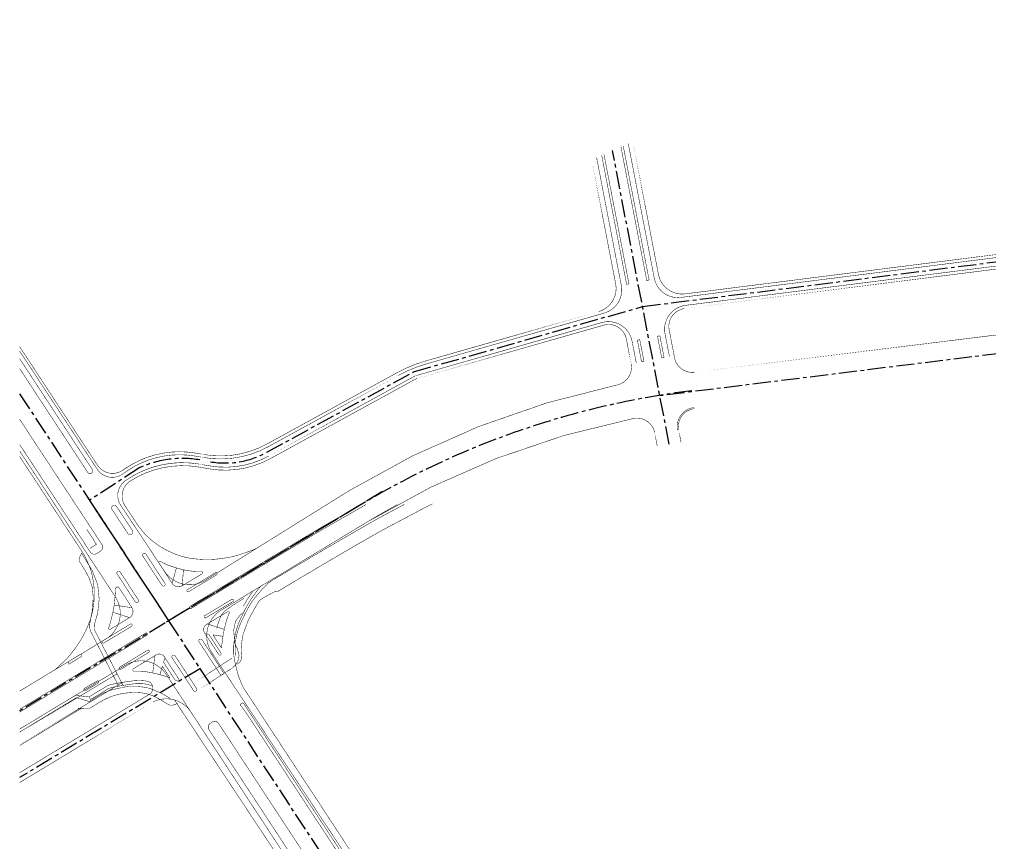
# Model space of a CAD drawing. Extents: x 10519 to 17598, y -625 to 2857.
# Drawn here: x 11563 to 12368, y 1870 to 2554 of the extents above; entities that cross this region are included whole.
import ezdxf

# ---------------------------------------------------------------- set-up
doc = ezdxf.new("R2010")
doc.units = 0
doc.header["$MEASUREMENT"] = 0
doc.linetypes.add('CENTER', pattern=[2, 1.25, -0.25, 0.25, -0.25])
doc.linetypes.add('CENTERX2', pattern=[4, 2.5, -0.5, 0.5, -0.5])
doc.layers.add('00000衢化东路中线', color=1, linetype='CENTER')
doc.layers.add('00000道路边线', color=2, linetype='CONTINUOUS')

msp = doc.modelspace()

# ---------------------------------------------------------------- linework, layer by layer
at = {"layer": '00000衢化东路中线', "color": 6, "linetype": 'CENTERX2', "ltscale": 6}
for p, q in [((14187.39, 2502.16), (12094.78, 2241.43)), ((12080.48, 2315.52), (13231.39, 2461.19)), ((12102.54, 2201.21), (12055.48, 2445.05)), ((11890.49, 2261.23), (12080.48, 2315.52)), ((11768.7, 2194.48), (11890.49, 2261.23)), ((11768.7, 2194.48), (11890.49, 2261.23)), ((11563.61, 2243.03), (11687.09, 2054.65)), ((11663.27, 2181.74), (11621.77, 2154.71)), ((11663.27, 2181.74), (11621.77, 2154.71)), ((11864.2, 2161.53), (11684.14, 2052.68)), ((11864.2, 2161.53), (11684.14, 2052.68)), ((11623.84, 2151.13), (11687.09, 2054.65)), ((11623.84, 2151.13), (11687.09, 2054.65)), ((11847, 2151.13), (11684.14, 2052.68)), ((11847, 2151.13), (11684.14, 2052.68)), ((11847, 2151.13), (11684.14, 2052.68)), ((11847, 2151.13), (11684.14, 2052.68)), ((11687.09, 2054.65), (12185.03, 1294.77)), ((11687.09, 2054.65), (12185.03, 1294.77)), ((11687.09, 2054.65), (12185.03, 1294.77)), ((11687.09, 2054.65), (12185.03, 1294.77)), ((11684.14, 2052.68), (11563.61, 1979.83)), ((11684.14, 2052.68), (11563.61, 1979.83)), ((11684.14, 2052.68), (11563.61, 1979.83)), ((11684.14, 2052.68), (11563.61, 1979.83)), ((11713.6, 2014.99), (11563.61, 1924.33)), ((11713.6, 2014.99), (11563.61, 1924.33))]:
    msp.add_line(p, q, dxfattribs=at)
for centre, radius, start, end in [((12207.12, 1550.85), 700, 97.04255, 121.14969), ((11734.1, 2257.61), 72, 260.27335, 298.72774), ((11734.1, 2257.61), 72, 260.27335, 298.72774), ((11698.7, 2103.38), 86, 80.27335, 114.3285), ((11698.7, 2103.38), 86, 80.27335, 114.3285)]:
    msp.add_arc(centre, radius, start, end, dxfattribs=at)
at = {"layer": '00000道路边线', "const_width": 0.4}
for points in [[(12387.21, 2553.77), (12386.96, 2529.77), (12548.63, 2528.14, -0.401168), (12568.42, 2508.84), (12572.11, 2402.12, -0.387733), (12554.64, 2381.58), (12115.83, 2326.04), (12554.64, 2381.58, 0.387733), (12572.11, 2402.12), (12568.42, 2508.84, 0.401168), (12548.63, 2528.14)], [(12068.63, 2450.82), (12090.18, 2339.13, 0.39537), (12112.33, 2323.08), (12554.18, 2379, 0.387733), (12576.03, 2404.67), (12572.43, 2508.52, 0.401168), (12547.7, 2532.65), (12387.01, 2534.27)], [(11901.37, 2267.98, 0.055821), (11878, 2258.38, -0.055821), (11901.37, 2267.98), (12048.69, 2310.08, 0.38876), (12062.83, 2333.1), (12042.34, 2439.29)], [(12102.74, 2274.07), (12099.11, 2292.89, -0.433312), (12116.23, 2316.52), (12555.32, 2372.09, -0.441199), (12577.82, 2352.94), (12578.6, 2330.61)], [(12075.25, 2268.76), (12071.77, 2286.77, 0.440134), (12046.64, 2302.21), (11892.66, 2258.21)], [(11837.26, 2162.76, -0.084075), (12059.36, 2250.42, 0.409099), (12070.99, 2267.94), (12067.03, 2288.47), (12070.99, 2267.94, -0.409099), (12059.36, 2250.42, 0.084075), (11837.26, 2162.76), (11717.79, 2088.3, -0.406173), (11683.73, 2095.72), (11647.51, 2150.41, -0.406794), (11651.42, 2170.99, -0.197521), (11712.64, 2184.69, 0.177336), (11656.83, 2174.46)], [(11563.61, 2282.23), (11628.16, 2183.75, 0.427434), (11649.49, 2179.81, -0.071596), (11669.68, 2190.39, 0.059577), (11652.65, 2181.98, -0.059577), (11669.68, 2190.39, 0.059577), (11652.65, 2181.98)], [(11563.61, 2278.58), (11627.93, 2180.47, 0.434213), (11649.53, 2176.73, -0.077346), (11670.51, 2188.03, 0.063576), (11652.98, 2179.2)], [(11563.61, 2264), (11620.25, 2177.59, 0.414214), (11623.02, 2177.02), (11623.44, 2177.29, 0.414214), (11624.01, 2180.06), (11563.61, 2272.21)], [(11876.8, 2260.57), (11768.69, 2201.31), (11876.8, 2260.57), (11768.69, 2201.31), (11876.8, 2260.57, -0.055821), (11900.68, 2270.38, 0.055821), (11876.8, 2260.57, -0.055821), (11900.68, 2270.38, 0.055821), (11876.8, 2260.57)], [(11771.59, 2189.22), (11893.29, 2255.92), (11771.59, 2189.22), (11893.29, 2255.92), (11771.59, 2189.22, -0.169381), (11720.92, 2180.74, 0.169381), (11771.59, 2189.22, -0.169381), (11720.92, 2180.74, 0.169381), (11771.59, 2189.22)], [(11770.39, 2191.41, -0.169381), (11721.34, 2183.2, 0.169381), (11770.39, 2191.41), (11892.09, 2258.11), (11770.39, 2191.41)], [(12123.22, 2231.7, 0.434198), (12109.47, 2212.79)], [(11563.61, 2200.93), (11622.23, 2111.64, 0.419778), (11627.83, 2110.54), (11630.66, 2112.47, 0.414214), (11631.81, 2118.01), (11563.61, 2221.89)], [(11877.13, 2151.13, 0.01026), (11852.78, 2137.09, -0.086815), (12072.86, 2222.57, -0.416152), (12090.53, 2210.7), (12092.66, 2199.64), (12090.53, 2210.7, 0.416152), (12072.86, 2222.57, 0.086815), (11852.78, 2137.09), (11757.43, 2079.46), (11852.78, 2137.09), (11731.57, 2063.83), (11852.78, 2137.09), (11730.88, 2063.41, 0.426258), (11722.96, 2028.21), (12385.43, 1027.18, 0.414219), (12420.07, 1020.13), (12791.91, 1266.22, 0.558152), (12791.1, 1291.74), (12579.32, 1413.18)], [(11716.3, 2190.15), (11709.4, 2191.33), (11716.3, 2190.15, 0.169382), (11769.89, 2199.12, -0.169382), (11716.3, 2190.15)], [(11563.61, 2195.6), (11643.01, 2074.47, -0.424973), (11635.04, 2039.36), (11563.61, 1996.19)], [(11563.61, 2191.04), (11616.88, 2109.77, -0.009061), (11618.7, 2106.31, -0.017405), (11619.56, 2104.45, -0.00272), (11621.89, 2098.78, -0.014721), (11622.29, 2097.72, -0.017402), (11623.06, 2095.16, -0.011927), (11623.96, 2091.37, -0.014402), (11624.76, 2087.02, -0.015163), (11625.26, 2082.85, -0.014377), (11625.45, 2079.83, -0.010992), (11625.5, 2075.88, -0.019881), (11625.22, 2070.28, -0.019582), (11624.49, 2064.64, -0.013452), (11623.64, 2060.36, -0.020896), (11622.91, 2057.64, -0.012469), (11621.73, 2054.2, -0.011924), (11620.32, 2050.67, -0.00708), (11618.5, 2046.56, -0.010196), (11617.14, 2043.76, -0.009138), (11615.83, 2041.3, -0.007786), (11614.19, 2038.46, -0.013606), (11612.3, 2035.5, -0.008779), (11609.18, 2031.04, -0.014064), (11605.44, 2026.2, -0.020091), (11602.6, 2022.99, -0.00948), (11601.44, 2021.84, -0.001735), (11594.99, 2015.66, -0.054942), (11588.54, 2011.26)], [(11655.04, 2170.41), (11654.86, 2170.3), (11655.04, 2170.41), (11654.86, 2170.3), (11655.04, 2170.41, -0.188976), (11712.22, 2182.23, 0.188976), (11655.04, 2170.41, -0.188976), (11712.22, 2182.23, 0.186912), (11655.57, 2170.76, 0.417828), (11651.13, 2149.88), (11660.02, 2136.36, 0.009061), (11662.24, 2133.14, 0.017405), (11663.48, 2131.52, 0.00272), (11667.42, 2126.82, 0.014721), (11668.17, 2125.97, 0.017402), (11670.08, 2124.1, 0.011927), (11673.02, 2121.54, 0.014402), (11676.5, 2118.81, 0.015163), (11679.96, 2116.42, 0.014377), (11682.54, 2114.86, 0.010992), (11686.02, 2112.98, 0.019881), (11691.11, 2110.62, 0.019582), (11696.44, 2108.65, 0.013452), (11700.63, 2107.41, 0.020896), (11703.37, 2106.79, 0.012469), (11706.97, 2106.24, 0.011924), (11710.75, 2105.84, 0.00708), (11715.23, 2105.55, 0.010196), (11718.35, 2105.45, 0.009138), (11721.13, 2105.47, 0.007786), (11724.4, 2105.6, 0.013606), (11727.91, 2105.89, 0.008779), (11733.31, 2106.59, 0.014064), (11739.33, 2107.65, 0.020091), (11743.49, 2108.68, 0.00948), (11745.05, 2109.16, 0.001735), (11753.52, 2112.01, 0.034027), (11760.51, 2114.92)], [(11708.61, 2068.82, -0.000025), (11726.05, 2079.33, -0.000034), (11739.2, 2087.26), (11749.16, 2093.27, 0.000182), (11759.72, 2099.64, -0.000091), (11780.77, 2112.35, -0.001197), (11792.8, 2119.57, -0.000648), (11815.08, 2132.82, -0.00379), (11815.99, 2133.36, -0.000114), (11846.52, 2150.84, -0.000292), (11847.03, 2151.13, 0.000292), (11846.52, 2150.84, 0.000114), (11815.99, 2133.36, 0.00379), (11815.08, 2132.82, 0.000648), (11792.8, 2119.57, 0.001197), (11780.77, 2112.35, 0.000091), (11759.72, 2099.64, -0.000182), (11749.16, 2093.27), (11739.2, 2087.26, 0.000034), (11726.05, 2079.33, 0.000025), (11708.61, 2068.82), (11704.83, 2066.45), (11704.57, 2065.9), (11705.31, 2064.88), (11706.35, 2065.06), (11709.66, 2067.08, -0.000025), (11727.52, 2077.84, -0.000034), (11740.66, 2085.77), (11750.63, 2091.78, 0.000182), (11761.19, 2098.15, -0.000091), (11782.24, 2110.86, -0.001197), (11794.27, 2118.08, -0.000648), (11816.55, 2131.34, -0.00379), (11817.46, 2131.87, -0.000114), (11847.99, 2149.35, -0.001784), (11851.12, 2151.13)], [(11851.12, 2151.13, 0.001784), (11847.99, 2149.35, 0.000114), (11817.46, 2131.87, 0.00379), (11816.55, 2131.34, 0.000648), (11794.27, 2118.08, 0.001197), (11782.24, 2110.86, 0.000091), (11761.19, 2098.15, -0.000182), (11750.63, 2091.78), (11740.66, 2085.77, 0.000034), (11727.52, 2077.84, 0.000025), (11709.66, 2067.08)], [(11769.26, 2085.49, -0.012616), (11775.55, 2089.52, -0.003507), (11807.13, 2108.32, -0.000438), (11832.79, 2123.32, -0.001274), (11841.63, 2128.45, -0.000938), (11853.21, 2135.1, -0.002004), (11858.65, 2138.18, -0.003915), (11863.87, 2141.06, -0.001699), (11875.98, 2147.55, -0.00139), (11882.76, 2151.13, -0.00139)], [(11777.98, 2079.04, -0.001535), (11808.34, 2097.17, -0.001213), (11830.53, 2110.26, -0.0019), (11844.76, 2118.53, -0.003054), (11862.55, 2128.64, -0.00579), (11872.02, 2133.8, -0.002026), (11878.28, 2137.09, 0.001772), (11885.44, 2140.84, 0.002498), (11893.2, 2144.99, -0.003279), (11899.12, 2148.15, -0.010008), (11906.15, 2151.66)], [(11665.8, 2108.35, -0.190965), (11665.63, 2109.46, -0.190965), (11666.26, 2110.38, -0.212598), (11667.48, 2110.6, -0.212598), (11668.46, 2109.84)], [(11679.22, 2102.45, -0.109403), (11679.03, 2102.85, -0.117199), (11679.03, 2103.26, -0.117313), (11679.24, 2103.66, -0.103338), (11679.64, 2103.97, -0.170181), (11680.23, 2104.04, -0.153925), (11680.79, 2103.71)], [(11679.22, 2102.45, -0.109403), (11679.03, 2102.85, -0.117199), (11679.03, 2103.26, -0.117313), (11679.24, 2103.66, -0.103338), (11679.64, 2103.97, -0.170181), (11680.23, 2104.04, -0.153925), (11680.79, 2103.71)], [(11680.79, 2103.71, 0.016885), (11684.77, 2101.6, 0.032669), (11686.92, 2100.72, 0.001844), (11692.6, 2098.84, 0.00965), (11693.69, 2098.5, 0.003927), (11697.65, 2097.41, 0.008403), (11699.51, 2096.94, 0.008158), (11701.48, 2096.52, 0.009507), (11703.17, 2096.21, 0.011811), (11703.49, 2096.17, 0.000928), (11707.61, 2095.72, 0.016259), (11710.18, 2095.53, 0.010288), (11714.26, 2095.44)], [(11680.79, 2103.71, 0.016885), (11684.77, 2101.6, 0.032669), (11686.92, 2100.72, 0.001844), (11692.6, 2098.84, 0.00965), (11693.69, 2098.5, 0.003927), (11697.65, 2097.41, 0.008403), (11699.51, 2096.94, 0.008158), (11701.48, 2096.52, 0.009507), (11703.17, 2096.21, 0.011811), (11703.49, 2096.17, 0.000928), (11707.61, 2095.72, 0.016259), (11710.18, 2095.53, 0.010288), (11714.26, 2095.44)], [(11644.49, 2093.49, -0.1916), (11644.31, 2094.6, -0.1916), (11644.95, 2095.53, -0.193902), (11646.07, 2095.76, -0.193902), (11647.03, 2095.16)], [(11714.26, 2095.44, -0.178683), (11714.96, 2095.29, -0.178683), (11715.39, 2094.72, -0.152761), (11715.38, 2094.1, -0.152761), (11715.03, 2093.6)], [(11726.01, 2094.46, -0.198049), (11726.77, 2094.57, -0.198049), (11727.39, 2094.11, -0.196261), (11727.5, 2093.35, -0.196261), (11727.06, 2092.73)], [(11684.18, 2085.66, -0.198584), (11684.38, 2084.53, -0.198584), (11683.71, 2083.58, -0.195116), (11682.6, 2083.38, -0.195116), (11681.65, 2084.01)], [(11684.18, 2085.66, -0.198584), (11684.38, 2084.53, -0.198584), (11683.71, 2083.58, -0.195116), (11682.6, 2083.38, -0.195116), (11681.65, 2084.01)], [(11698.52, 2083.72, -0.037152), (11697.52, 2083.22, -0.053363), (11696.78, 2083, -0.032151), (11695.33, 2082.83, -0.047469), (11694.34, 2082.88, -0.07411), (11693.17, 2083.22, -0.04487), (11691.43, 2084.23, -0.056883), (11690.87, 2084.73, -0.037553), (11690.17, 2085.64)], [(11698.52, 2083.72, -0.037152), (11697.52, 2083.22, -0.053363), (11696.78, 2083, -0.032151), (11695.33, 2082.83, -0.047469), (11694.34, 2082.88, -0.07411), (11693.17, 2083.22, -0.04487), (11691.43, 2084.23, -0.056883), (11690.87, 2084.73, -0.037553), (11690.17, 2085.64)], [(11637.51, 2048.62, 0.005518), (11638.77, 2052.82, 0.010536), (11639.36, 2055.05, 0.000595), (11640.81, 2061.03, 0.005662), (11640.95, 2061.66, 0.008225), (11641.62, 2065.02, 0.010839), (11642.03, 2067.59, 0.007419), (11642.08, 2068.01, 0.000521), (11642.71, 2073.9, 0.008514), (11642.96, 2076.65, 0.004911), (11643.25, 2081.44)], [(11643.25, 2081.44, -0.123528), (11643.6, 2082.12, -0.123528), (11644.23, 2082.57, -0.198792), (11645.45, 2082.53, -0.198792), (11646.28, 2081.65)], [(11646.28, 2081.65, -0.001361), (11651.29, 2073.96, -0.001459), (11655.93, 2066.76, -0.000022), (11656.74, 2065.5, -0.000526), (11656.77, 2065.45, -0.042592), (11657.06, 2064.91, -0.02064), (11657.5, 2063.71, -0.080356), (11657.68, 2062.52, -0.059481), (11657.48, 2060.9, -0.054418), (11657.1, 2059.87, -0.03675), (11656.27, 2058.47, -0.058689), (11655.77, 2057.9, -0.039102), (11654.86, 2057.21)], [(11703.78, 2078.73, -0.180933), (11703.07, 2078.7, -0.180933), (11702.52, 2079.13, -0.205975), (11702.41, 2079.92, -0.205975), (11702.9, 2080.54)], [(11703.78, 2078.73, -0.180933), (11703.07, 2078.7, -0.180933), (11702.52, 2079.13, -0.205975), (11702.41, 2079.92, -0.205975), (11702.9, 2080.54)], [(11765.61, 2081.52, 0.008075), (11761.96, 2077.48, 0.01046), (11759.26, 2074.25, 0.00044), (11757.28, 2071.78, 0.006735), (11757.16, 2071.62, 0.023414), (11755.86, 2069.73, 0.011352), (11753.48, 2065.66, 0.006903), (11752.02, 2062.96, 0.004613), (11749.94, 2058.87, 0.012132), (11747.43, 2053.51, 0.013879), (11745.48, 2048.72, 0.019315), (11744.14, 2044.65, 0.024663), (11743.37, 2041.38, 0.009244), (11742.92, 2038.64, 0.017219), (11742.75, 2037.16, 0.005068), (11742.62, 2035.17, 0.004717), (11742.52, 2033.03, 0.005547), (11742.5, 2032.32, 0.00118), (11742.46, 2028.98, 0.025617), (11742.51, 2027.79, 0.012611), (11742.79, 2025.4)], [(11757.43, 2079.46, 0.001036), (11754.08, 2074.68, 0.017611), (11752.17, 2071.73, 0.010145), (11749.25, 2066.61, 0.010145)], [(11763.57, 2083.16, 0.001565), (11761.11, 2080.23, 0.012592), (11760.63, 2079.62, 0.007273), (11759.98, 2078.73, 0.001192), (11756.13, 2073.25, 0.017611), (11754.32, 2070.45, 0.010145), (11751.44, 2065.42)], [(11763.57, 2083.16, 0.001565), (11761.11, 2080.23, 0.012592), (11760.63, 2079.62, 0.007273), (11759.98, 2078.73, 0.001192), (11756.13, 2073.25, 0.017611), (11754.32, 2070.45, 0.010145), (11751.44, 2065.42)], [(11765.07, 2073.06, -0.010623), (11769.25, 2075.53, -0.010623), (11773.52, 2077.81, -0.004356), (11775.3, 2078.69, -0.004356), (11777.98, 2079.04)], [(11661.91, 2072.17, -0.210534), (11662.19, 2071, -0.210534), (11661.51, 2070, -0.194341), (11660.41, 2069.8, -0.194341), (11659.47, 2070.42)], [(11718.12, 2057.1, 0.00041), (11719.08, 2057.64, 0.006036), (11719.15, 2057.68, 0.000314), (11721.08, 2058.83, 0.000048), (11733.86, 2066.48, 0.00085), (11735.52, 2067.47, 0.00028), (11740.53, 2070.5)], [(11740.53, 2070.5, 0.098295), (11740.86, 2070.77, 0.101186), (11741.06, 2071.13, 0.087369), (11741.1, 2071.48, 0.072415), (11741.02, 2071.9, 0.240405), (11740.45, 2072.43, 0.212927), (11739.59, 2072.31)], [(11762.07, 2070.66, -0.019491), (11762.65, 2071.28, -0.019491), (11763.28, 2071.85, -0.02499), (11764.15, 2072.5, -0.02499), (11765.07, 2073.06)], [(11706.35, 2065.06, -0.126149), (11705.83, 2064.83, -0.135763), (11705.31, 2064.88, -0.143376), (11704.72, 2065.33, -0.182393), (11704.57, 2065.9, -0.091263), (11704.65, 2066.19, -0.084031), (11704.83, 2066.45)], [(11732.32, 2041.65, -0.00789), (11732.5, 2042.98, -0.014129), (11732.62, 2043.71, -0.000086), (11732.94, 2045.23, -0.00115), (11732.96, 2045.34, -0.000754), (11733.05, 2045.78, -0.0002), (11733.41, 2047.41, -0.007142), (11733.5, 2047.81, -0.00051), (11734.87, 2053.4, -0.022789), (11735.72, 2056.25, -0.013219), (11737.52, 2061.04)], [(11737.52, 2061.04, 0.143103), (11737.56, 2061.55, 0.143103), (11737.32, 2062, 0.140335), (11736.88, 2062.25, 0.140335), (11736.38, 2062.23)], [(11737.52, 2061.04, 0.143103), (11737.56, 2061.55, 0.143103), (11737.32, 2062, 0.140335), (11736.88, 2062.25, 0.140335), (11736.38, 2062.23)], [(11751.44, 2065.42, 0.000498), (11750.39, 2063.42, 0.005378), (11747.82, 2058.1, 0.007896), (11746.18, 2054.48, 0.017731), (11744.34, 2049.76, 0.019405), (11742.99, 2045.36, 0.019936), (11742.73, 2044.21, 0.004036), (11741.58, 2037.56, 0.028346), (11741.25, 2034.5, 0.016946), (11741.16, 2029.06, 0.016946)], [(11747.83, 2024.9, -0.018396), (11747.41, 2029.46, -0.035657), (11747.45, 2031.82, -0.011147), (11748.28, 2039.47, -0.02852), (11748.85, 2042.43, -0.022714), (11749.55, 2044.78, -0.006159), (11752.63, 2053.27, -0.028522), (11754.26, 2056.93, -0.016801), (11757.57, 2062.87)], [(11718.12, 2057.1, -0.110437), (11717.78, 2056.91, -0.128315), (11717.46, 2056.9, -0.129775), (11717.08, 2057.09, -0.108275), (11716.79, 2057.5, -0.115195), (11716.68, 2058.06, -0.129968), (11716.84, 2058.55, -0.092119), (11717.03, 2058.75, -0.077983), (11717.32, 2058.9)], [(11638.53, 2047.34, -0.081753), (11638.24, 2047.32, -0.102411), (11638.02, 2047.39, -0.063638), (11637.85, 2047.52, -0.043732), (11637.64, 2047.75, -0.122687), (11637.48, 2048.14, -0.104546), (11637.51, 2048.62)], [(11638.53, 2047.34, -0.081753), (11638.24, 2047.32, -0.102411), (11638.02, 2047.39, -0.063638), (11637.85, 2047.52, -0.043732), (11637.64, 2047.75, -0.122687), (11637.48, 2048.14, -0.104546), (11637.51, 2048.62)], [(11655.36, 2051.8, -0.222138), (11656.23, 2051.98, -0.222138), (11656.92, 2051.43, -0.200696), (11656.98, 2050.62, -0.200696), (11656.45, 2050.02)], [(11717.54, 2043.84, -0.046672), (11716.88, 2044.82, -0.062335), (11716.55, 2045.65, -0.052635), (11716.28, 2047.48, -0.083979), (11716.43, 2048.64, -0.072007), (11716.96, 2049.76, -0.051997), (11718.05, 2051.09, -0.048156), (11718.57, 2051.51, -0.03495), (11719.37, 2051.97)], [(11664.95, 2042.41, 0.000217), (11633.57, 2023.34, -0.000817), (11625.22, 2018.28), (11582.69, 1992.61, -0.000045), (11565.47, 1982.22, -0.000001), (11563.61, 1981.09, -0.000001)], [(11664.95, 2042.41, 0.000217), (11633.57, 2023.34, -0.000817), (11625.22, 2018.28), (11582.69, 1992.61, -0.000045), (11565.47, 1982.22, -0.000001), (11563.61, 1981.09, -0.000001)], [(11633.46, 2036.13, -0.196602), (11632.69, 2036.05, -0.196602), (11632.09, 2036.54, -0.210775), (11632.02, 2037.36, -0.210775), (11632.58, 2037.97)], [(11668.19, 2044.35, -0.196472), (11668.94, 2044.43, -0.196472), (11669.54, 2043.97, -0.192255), (11669.64, 2043.23, -0.192255), (11669.21, 2042.63)], [(11712.34, 2037.33, -0.178812), (11712.32, 2038.37, -0.178812), (11712.99, 2039.18, -0.200377), (11714.14, 2039.33, -0.200377), (11715.06, 2038.62)], [(11669.72, 2030.02, -0.000196), (11663.17, 2026.07, -0.000196), (11656.62, 2022.12, -0.000152), (11651.54, 2019.06, -0.000152), (11646.46, 2016.01)], [(11741.16, 2029.06, 0.041162), (11741.77, 2022.66, 0.017571), (11742.15, 2020.69, 0.00359), (11743.71, 2014.17, 0.007339), (11744.54, 2011.01, 0.025541), (11745.97, 2006.73, 0.011653), (11749.09, 1999.29, 0.011653)], [(11741.16, 2029.06, 0.041162), (11741.77, 2022.66, 0.017571), (11742.15, 2020.69, 0.00359), (11743.71, 2014.17, 0.007339), (11744.54, 2011.01, 0.025541), (11745.97, 2006.73, 0.011653), (11749.09, 1999.29, 0.011653)], [(11563.61, 1964.64), (11651.42, 2017.72, -0.403535), (11685.26, 2010.03), (11868.2, 1730.96), (12038.15, 1471.7), (12140.75, 1315.19), (12195.3, 1231.98)], [(11613.78, 2026.56, -0.223679), (11614.63, 2026.61, -0.223679), (11615.2, 2025.99, -0.172994), (11615.18, 2025.33, -0.172994), (11614.74, 2024.83)], [(11675.82, 2025.62, -0.029389), (11676.61, 2026.15, -0.039336), (11677.25, 2026.46, -0.021665), (11678.15, 2026.78, -0.024893), (11678.95, 2026.98, -0.110512), (11679.99, 2026.95, -0.050548), (11682.1, 2026.19, -0.101), (11683.23, 2025.33, -0.075872), (11684.25, 2023.74)], [(11692.72, 2025.36, 0.19841), (11691.77, 2026.05, 0.19841), (11690.62, 2025.86, 0.229985), (11689.9, 2024.73, 0.229985), (11690.34, 2023.47)], [(11710.5, 1998.17, 0.000096), (11707.73, 2002.42, 0.000096), (11704.96, 2006.66, 0.000212), (11698.84, 2016.01, 0.000212), (11692.72, 2025.36)], [(11728.8, 2026.59, 0.187266), (11729.42, 2026.09, 0.187266), (11730.22, 2026.14, 0.213277), (11730.8, 2026.82, 0.213277), (11730.7, 2027.71)], [(11744.09, 2018.58, 0.069129), (11745.64, 2019.66, 0.069129), (11746.83, 2021.12, 0.072343), (11747.61, 2022.94, 0.072343), (11747.83, 2024.9)], [(11658.63, 2012.78, -0.149013), (11658.01, 2012.94, -0.149013), (11657.59, 2013.41, -0.183185), (11657.53, 2014.18, -0.183185), (11658, 2014.8)], [(11687.8, 2007.32, 0.007158), (11685.31, 2008.24, 0.013982), (11684.01, 2008.67, 0.000677), (11680.47, 2009.7, 0.004645), (11679.95, 2009.84, 0.00692), (11676.81, 2010.64, 0.007876), (11674.04, 2011.26, 0.007275), (11671.59, 2011.73, 0.00635), (11668.78, 2012.19, 0.005836), (11666.51, 2012.51, 0.011315), (11665.33, 2012.63, 0.010028), (11665.03, 2012.65, 0.000931), (11661.77, 2012.78, 0.009634), (11660.71, 2012.8, 0.00495), (11658.63, 2012.78)], [(11563.61, 1928.42), (11671.26, 1993.49, 0.613043), (11670.49, 2004.15, 0.018958), (11668.7, 2004.52, 0.033033), (11664.67, 2004.91, 0.019898), (11660.16, 2004.87, 0.022081), (11656.12, 2004.5, 0.002813), (11651.99, 2003.91, 0.003877), (11648.99, 2003.44, 0.004073), (11643.26, 2002.44, 0.008736), (11640.6, 2001.91, 0.013361), (11639.03, 2001.52, 0.017739), (11637.86, 2001.16, 0.01882), (11637.8, 2001.13, 0.00055), (11635.97, 2000.33), (11621.14, 1991.35), (11609.98, 1992.67)], [(11628.28, 2004.76, -0.157793), (11628.86, 2004.67, -0.157793), (11629.28, 2004.26, -0.19346), (11629.34, 2003.56, -0.19346), (11628.91, 2003)], [(11694.37, 2004.6, 0.147903), (11694.98, 2004.48, 0.147903), (11695.55, 2004.71, 0.140914), (11695.89, 2005.2, 0.140914), (11695.92, 2005.79)], [(11729.9, 2010.38, 0.188242), (11730.76, 2009.68, 0.188242), (11731.86, 2009.75, 0.217107), (11732.68, 2010.72, 0.217107), (11732.49, 2011.96)], [(11673.89, 2000.39, 0.005102), (11673.64, 2000.48, 0.009208), (11671.4, 2001.25, 0.037307), (11668.28, 2002.01, 0.033033), (11664.59, 2002.37, 0.019898), (11660.29, 2002.33, 0.022081), (11656.47, 2001.98, 0.002813), (11652.36, 2001.39, 0.003877), (11649.41, 2000.92, 0.004073), (11643.72, 1999.94, 0.008736), (11641.14, 1999.42, 0.013361), (11639.7, 1999.07, 0.016639), (11638.77, 1998.78, 0.000531), (11637, 1998)], [(11688.64, 1990.01, 0.003148), (11686.79, 1991.2, 0.005638), (11685.74, 1991.85, 0.000564), (11683.01, 1993.49, 0.012562), (11682.88, 1993.56, 0.013286), (11682.44, 1993.78, 0.002419), (11679.94, 1994.93, 0.004309), (11677.34, 1996.09, 0.003843), (11674.4, 1997.34, 0.020891), (11671.6, 1998.37, 0.025577), (11669.24, 1998.99, 0.015393), (11667.27, 1999.35, 0.010856), (11664.44, 1999.7, 0.005758), (11661.78, 1999.95, 0.008728), (11660.02, 2000.06, 0.014935), (11659.1, 2000.07, 0.002915), (11654.4, 1999.98, 0.019579), (11653.31, 1999.9, 0.008726), (11650.86, 1999.6)], [(11707.86, 1996.72, 0.221272), (11708.85, 1995.93, 0.221272), (11710.1, 1996.18, 0.187391), (11710.68, 1997.1, 0.187391), (11710.5, 1998.17)], [(11705.17, 1979.64, 0.369632), (11674.25, 1987.11), (11563.61, 1920.24), (11674.25, 1987.11)], [(11628.22, 1985.9, -0.009033), (11631.31, 1987.74, -0.015386), (11633.17, 1988.74, -0.001611), (11637.05, 1990.64, -0.00984), (11637.7, 1990.94, -0.01994), (11639.18, 1991.52, -0.008933), (11642.57, 1992.62, -0.024699), (11647.47, 1993.87, -0.023913), (11652.64, 1994.65, -0.017467), (11657.56, 1994.99, -0.021414), (11661.58, 1994.95, -0.006803), (11663.85, 1994.8, -0.012523), (11665.08, 1994.67, -0.020935), (11667.44, 1994.26, -0.017237), (11670.27, 1993.55, -0.013929), (11672.67, 1992.78, -0.016784), (11674.62, 1992.02, -0.014346), (11676.98, 1990.92, -0.011439), (11679.87, 1989.4, -0.020163), (11683.32, 1987.29, 0.022635), (11686.41, 1985.43, 0.007817), (11687.58, 1984.81, 0.029063), (11687.91, 1984.67, 0.033762), (11688.15, 1984.6, 0.017225), (11688.63, 1984.51, 0.035131), (11689.24, 1984.47, 0.019878), (11690.32, 1984.5, 0.036318), (11690.85, 1984.58, 0.011809), (11692.47, 1984.98, 0.061505), (11693.39, 1985.35, 0.039178), (11694.68, 1986.22)], [(12192.82, 1262.2), (11728.73, 1969.24, 0.414041), (11723.19, 1970.39), (11721.94, 1969.57, 0.414214), (11720.79, 1964.03), (12199.06, 1234.45)]]:
    msp.add_lwpolyline(points, format="xyb", dxfattribs=at)
for points in [[(12064.4, 2448.96), (12085.9, 2337.55), (12083.94, 2337.17), (12062.52, 2448.14)], [(12046.56, 2441.14), (12067.25, 2333.95), (12069.21, 2334.33), (12048.44, 2441.96)], [(11587.42, 2245.9), (11628.1, 2183.85)], [(11585.75, 2244.81), (11625.07, 2184.82)], [(11619.19, 2130.45), (11621.58, 2127.1)], [(11621.58, 2127.1), (11627.3, 2118.08)], [(11621.86, 2114.61), (11627.29, 2118.07)], [(11645.89, 2000.06), (11623.94, 2043.08), (11622.32, 2046.12), (11621.71, 2049.18), (11621.74, 2051.83), (11623.84, 2062.98), (11624.7, 2073.89), (11623.8, 2082.79), (11621.26, 2089.99), (11618.15, 2096.05), (11613.07, 2104.01), (11612.89, 2105.12), (11613.41, 2107.52), (11615.03, 2110.65), (11618.12, 2105.78), (11618.44, 2105.28), (11619.2, 2103.68), (11623.59, 2096.75), (11628.38, 2084.68), (11629.61, 2072.42), (11628.35, 2060.9), (11625.65, 2051.74), (11625.37, 2047.71), (11626.8, 2044.84), (11649.47, 2000.81)], [(11668.46, 2109.84), (11684.18, 2085.66)], [(11668.46, 2109.84), (11684.18, 2085.66)], [(11681.65, 2084.01), (11669.87, 2102.1), (11665.8, 2108.35)], [(11690.17, 2085.64), (11679.22, 2102.45)], [(11690.17, 2085.64), (11679.22, 2102.45)], [(11659.47, 2070.42), (11644.49, 2093.49)], [(11647.03, 2095.16), (11651.05, 2088.95), (11661.91, 2072.17)], [(11690.17, 2085.64), (11693.69, 2098.5)], [(11698.52, 2083.72), (11699.51, 2096.94)], [(11715.03, 2093.6), (11698.52, 2083.72)], [(11702.9, 2080.54), (11719.71, 2090.62), (11726.12, 2094.51)], [(11727.06, 2092.73), (11703.78, 2078.73)], [(11727.06, 2092.73), (11703.78, 2078.73)], [(11769.26, 2085.49), (11769.26, 2085.49), (11768.53, 2084.3), (11765.61, 2081.52)], [(11704.83, 2066.45), (11708.61, 2068.82)], [(11709.66, 2067.08), (11708.61, 2068.82)], [(11709.66, 2067.08), (11708.61, 2068.82)], [(11739.59, 2072.31), (11717.32, 2058.9)], [(11757.57, 2062.87), (11758.22, 2064.16), (11762.07, 2070.66)], [(11640.95, 2061.66), (11654.86, 2057.21)], [(11642.03, 2067.59), (11656.77, 2065.45)], [(11706.35, 2065.06), (11709.66, 2067.08)], [(11736.38, 2062.23), (11719.37, 2051.97)], [(11638.53, 2047.34), (11654.86, 2057.21)], [(11638.53, 2047.34), (11654.86, 2057.21)], [(11632.58, 2037.97), (11643.66, 2044.68), (11654.51, 2051.26), (11655.36, 2051.8)], [(11656.45, 2050.02), (11633.46, 2036.13)], [(11719.37, 2051.97), (11733.41, 2047.41)], [(11666.05, 2040.68), (11624.45, 2015.5), (11563.61, 1978.76)], [(11666.05, 2040.68), (11624.45, 2015.5), (11563.61, 1978.76)], [(11668.19, 2044.35), (11664.95, 2042.41)], [(11664.95, 2042.41), (11666.05, 2040.68)], [(11666.05, 2040.68), (11669.21, 2042.63)], [(11712.34, 2037.33), (11724.5, 2018.67), (11726.15, 2016.13), (11729.9, 2010.38)], [(11715.06, 2038.62), (11732.49, 2011.96)], [(11728.8, 2026.59), (11717.54, 2043.84)], [(11717.54, 2043.84), (11720.54, 2043.46)], [(11730.7, 2027.71), (11720.54, 2043.46)], [(11731.03, 2032.11), (11723.98, 2042.9)], [(11732.32, 2041.65), (11723.98, 2042.9)], [(11731.03, 2032.11), (11732.32, 2041.65)], [(11603.92, 2020.6), (11613.78, 2026.56)], [(11603.92, 2020.6), (11613.78, 2026.56)], [(11603.92, 2020.6), (11604.22, 2018.47)], [(11603.92, 2020.6), (11604.22, 2018.47)], [(11604.22, 2018.47), (11614.74, 2024.83)], [(11604.22, 2018.47), (11614.74, 2024.83)], [(11658, 2014.8), (11675.82, 2025.62), (11674.04, 2011.26)], [(11684.25, 2023.74), (11683.04, 2020.1), (11692.48, 2005.44), (11694.37, 2004.6)], [(11695.92, 2005.79), (11685.1, 2022.43), (11684.25, 2023.74)], [(11690.34, 2023.47), (11707.86, 1996.72)], [(11687.8, 2007.32), (11688.08, 2007.48), (11682.07, 2016.83), (11679.95, 2009.84)], [(11628.28, 2004.76), (11622.55, 2001.49), (11618.23, 1998.91), (11616.69, 1997.92)], [(11610.75, 1990.77), (11620.73, 1987.69), (11621.46, 1987.58), (11622.02, 1987.81), (11629.16, 1992.4), (11632.31, 1994.19), (11639.36, 1997.02), (11645.11, 1998.41), (11647.8, 1998.97)], [(11617.95, 1996.35), (11616.69, 1997.92)], [(11628.91, 2003), (11617.95, 1996.35)], [(11637, 1998), (11622.45, 1989.17)], [(11650.84, 1999.6), (11648.15, 1999.04)], [(11563.61, 1962.15), (11567.65, 1964.6), (11575.89, 1969.6), (11583.6, 1974.28), (11590.24, 1978.33), (11595.45, 1981.5), (11599.49, 1983.97), (11602.84, 1986), (11605.92, 1987.87), (11609.2, 1989.85), (11610.74, 1990.77)], [(11692.32, 1988.44), (12352.79, 990.43), (12392.19, 930.89), (12467.3, 817.4), (12485.07, 790.53), (12480.36, 767.39), (11563.61, 161.11)], [(11621.14, 1991.35), (11622.45, 1989.17)], [(11614.8, 1981.83), (11589.32, 1966.44), (11563.61, 1950.94)], [(11612.06, 1981.85), (11621.51, 1981.77), (11628.22, 1985.9)], [(11747.18, 1983.97), (11751.95, 1977.6), (12242.55, 1229.21)], [(11749.75, 1985.52), (12214.57, 1276.46), (12244.69, 1230.5), (12259.64, 1210.43), (12274.59, 1187.83)]]:
    msp.add_lwpolyline(points, dxfattribs=at)
for points in [[(12072.38, 2452.46), (12093.68, 2342.09)], [(12038.26, 2437.5), (12058.17, 2334.36)], [(12115.39, 2313.89), (12556.86, 2369.77)], [(12044.03, 2311.34), (11900.68, 2270.38)], [(11893.35, 2255.81), (12048.18, 2300.05)], [(12078.15, 2288), (12081.63, 2269.99), (12079.67, 2269.61), (12076.19, 2287.62)], [(12092.88, 2290.84), (12094.85, 2291.22), (12098.32, 2273.21), (12096.36, 2272.83)], [(11878, 2258.38), (11769.89, 2199.12)], [(11716.72, 2192.61), (11709.83, 2193.8)], [(11716.72, 2192.61), (11709.83, 2193.8)], [(11652.75, 2182.05), (11649.03, 2179.63)], [(11649.03, 2179.63), (11652.75, 2182.05)], [(11712.22, 2182.23), (11720.92, 2180.74)], [(11720.92, 2180.74), (11712.22, 2182.23)], [(11712.64, 2184.69), (11721.34, 2183.2)], [(11818.6, 2151.13), (11760.51, 2114.92)], [(11726.89, 2046.94), (11728.17, 2051.87), (11729.99, 2057.17), (11731.15, 2059.5), (11733.61, 2062.48), (11739.83, 2067.01), (11749.8, 2073.35), (11739.83, 2067.01), (11733.61, 2062.48), (11731.15, 2059.5), (11729.99, 2057.17), (11728.17, 2051.87)], [(11726.89, 2046.94), (11728.17, 2051.87), (11729.99, 2057.17), (11731.15, 2059.5), (11733.61, 2062.48), (11739.83, 2067.01), (11749.8, 2073.35), (11739.83, 2067.01), (11733.61, 2062.48), (11731.15, 2059.5), (11729.99, 2057.17), (11728.17, 2051.87)], [(11726.89, 2046.94), (11728.17, 2051.87), (11729.99, 2057.17), (11731.15, 2059.5), (11733.61, 2062.48), (11739.83, 2067.01), (11749.8, 2073.35), (11739.83, 2067.01), (11733.61, 2062.48), (11731.15, 2059.5), (11729.99, 2057.17), (11728.17, 2051.87)], [(11726.89, 2046.94), (11728.17, 2051.87), (11729.99, 2057.17), (11731.15, 2059.5), (11733.61, 2062.48), (11739.83, 2067.01), (11749.8, 2073.35), (11739.83, 2067.01), (11733.61, 2062.48), (11731.15, 2059.5), (11729.99, 2057.17), (11728.17, 2051.87)], [(11749.67, 2061.83), (11746.56, 2059.37), (11742.68, 2054.07), (11746.56, 2059.37)], [(11739.33, 2014.93), (11742.24, 2017.4), (11744.66, 2020.86), (11745.7, 2025.7), (11744.2, 2031.46), (11742.12, 2035.61), (11741.66, 2041.14), (11741.2, 2046.68), (11742.68, 2054.07), (11746.56, 2059.37), (11742.68, 2054.07), (11741.2, 2046.68), (11741.66, 2041.14), (11742.12, 2035.61), (11744.2, 2031.46), (11745.7, 2025.7), (11744.66, 2020.86), (11742.99, 2018.47), (11744.66, 2020.86), (11745.7, 2025.7), (11744.2, 2031.46), (11742.12, 2035.61), (11741.66, 2041.14), (11741.2, 2046.68), (11742.68, 2054.07), (11746.56, 2059.37), (11742.68, 2054.07), (11741.2, 2046.68), (11741.66, 2041.14), (11742.12, 2035.61), (11744.2, 2031.46), (11745.7, 2025.7), (11744.66, 2020.86), (11742.99, 2018.47), (11744.66, 2020.86), (11745.7, 2025.7), (11744.2, 2031.46), (11742.12, 2035.61), (11741.66, 2041.14), (11741.2, 2046.68), (11742.68, 2054.07), (11746.56, 2059.37), (11742.68, 2054.07), (11741.2, 2046.68), (11741.66, 2041.14), (11742.12, 2035.61), (11744.2, 2031.46), (11745.7, 2025.7), (11744.66, 2020.86), (11742.24, 2017.4)], [(11742.99, 2018.47), (11744.66, 2020.86), (11745.7, 2025.7), (11744.2, 2031.46), (11742.12, 2035.61), (11741.66, 2041.14), (11741.2, 2046.68), (11742.68, 2054.07), (11746.56, 2059.37), (11742.68, 2054.07), (11741.2, 2046.68), (11741.66, 2041.14), (11742.12, 2035.61), (11744.2, 2031.46), (11745.7, 2025.7), (11744.66, 2020.86)], [(11708.32, 2003.02), (11739.68, 2023.53)], [(11708.32, 2003.02), (11739.68, 2023.53)], [(11708.32, 2003.02), (11739.68, 2023.53)], [(11708.32, 2003.02), (11739.68, 2023.53)], [(11711.71, 1996.87), (11739.33, 2014.93)], [(11711.71, 1996.87), (11739.33, 2014.93)], [(11711.71, 1996.87), (11739.33, 2014.93)], [(11711.71, 1996.87), (11739.33, 2014.93)], [(11563.61, 1961.72), (11644.3, 2010.49)], [(11563.61, 1961.72), (11644.3, 2010.49)], [(11563.61, 1951.79), (11648.7, 2003.22)], [(11563.61, 1951.79), (11648.7, 2003.22)], [(11913.41, 1748.63), (11749.09, 1999.29)], [(11868.2, 1730.96), (11705.93, 1978.49)]]:
    msp.add_lwpolyline(points, close=True, dxfattribs=at)
for points in [[(12093.68, 2342.09, 0.39537), (12115.83, 2326.04, -0.39537)], [(12044.03, 2311.34, 0.38876), (12058.17, 2334.36, -0.38876)], [(12123.58, 2260.97, -0.394508), (12107.02, 2273.01), (12102.55, 2296.17, -0.433312), (12115.39, 2313.89, 0.433312), (12102.55, 2296.17), (12107.02, 2273.01, 0.394508), (12123.58, 2260.97), (12561.45, 2315.06)], [(12048.18, 2300.05, -0.440134), (12067.03, 2288.47, 0.440134)], [(12123.35, 2230.71, 0.434198), (12110.46, 2212.98), (12112.42, 2202.78), (12110.46, 2212.98, -0.434198)], [(11716.72, 2192.61, 0.169382), (11768.69, 2201.31, -0.169382)], [(11768.69, 2201.31, -0.169382), (11716.72, 2192.61, 0.169382)], [(11669.68, 2190.39, -0.12796), (11709.83, 2193.8, 0.12796)], [(11669.68, 2190.39, -0.12796), (11709.83, 2193.8, 0.12796)], [(11709.4, 2191.33, 0.12796), (11670.51, 2188.03, -0.12796)], [(11653.5, 2126.87, 0.414214), (11656.27, 2126.3), (11656.68, 2126.57, 0.414214), (11657.26, 2129.34), (11643.93, 2149.68, 0.414214), (11641.16, 2150.26), (11640.74, 2149.98, 0.414214), (11640.16, 2147.21)], [(11670.65, 2028.32), (11647.67, 2014.27), (11646.84, 2014.07), (11646.08, 2014.62), (11646.46, 2016.01), (11656.62, 2022.12), (11670.21, 2030.32, -0.05416), (11670.43, 2030.29, -0.222138), (11671.13, 2029.74, -0.200696), (11671.19, 2028.93, -0.200696)], [(11747.24, 1983.87, -0.401038), (11747.51, 1985.95, 0.401038)], [(11747.51, 1985.95, -0.453563), (11749.75, 1985.52, 0.453563)]]:
    msp.add_lwpolyline(points, format="xyb", close=True, dxfattribs=at)

doc.saveas('drawing.dxf')
